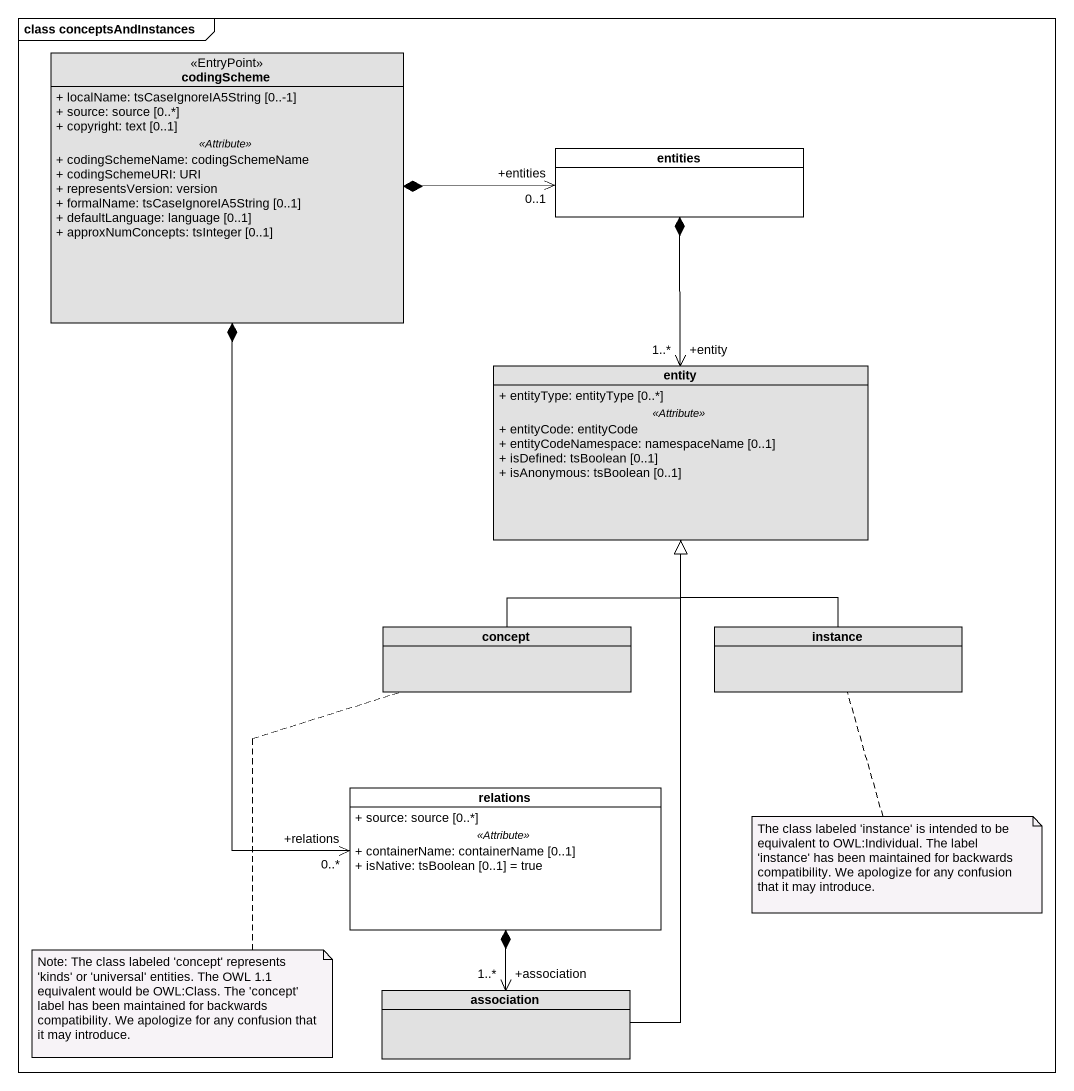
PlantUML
@startuml
mainframe class conceptsAndInstances
hide circle
hide empty members
skinparam classAttributeIconSize 0
class codingScheme <<EntryPoint>> #E1E1E1 {
  + localName: tsCaseIgnoreIA5String [0..-1]
  + source: source [0..*]
  + copyright: text [0..1]
  .. <<Attribute>> ..
  + codingSchemeName: codingSchemeName
  + codingSchemeURI: URI
  + representsVersion: version
  + formalName: tsCaseIgnoreIA5String [0..1]
  + defaultLanguage: language [0..1]
  + approxNumConcepts: tsInteger [0..1]
}
class entities #FFFFFF
class "entity" as entity_ #E1E1E1 {
  + entityType: entityType [0..*]
  .. <<Attribute>> ..
  + entityCode: entityCode
  + entityCodeNamespace: namespaceName [0..1]
  + isDefined: tsBoolean [0..1]
  + isAnonymous: tsBoolean [0..1]
}
class concept #E1E1E1
class instance #E1E1E1
class relations #FFFFFF {
  + source: source [0..*]
  .. <<Attribute>> ..
  + containerName: containerName [0..1]
  + isNative: tsBoolean [0..1] = true
}
class association #E1E1E1
entities "+entities\n0..1" <-left-* codingScheme
entity_ "+entity\n1..*" <-up-* entities
concept -up-|> entity_
instance -up-|> entity_
relations "+relations\n0..*" <-up-* codingScheme
association -up-|> entity_
association "+association\n1..*" <-up-* relations
note bottom of instance : The class labeled 'instance' is intended to be equivalent to OWL:Individual. The label 'instance' has been maintained for backwards compatibility. We apologize for any confusion that it may introduce.
note bottom of concept : Note: The class labeled 'concept' represents 'kinds' or 'universal' entities. The OWL 1.1 equivalent would be OWL:Class. The 'concept' label has been maintained for backwards compatibility. We apologize for any confusion that it may introduce.
@enduml
